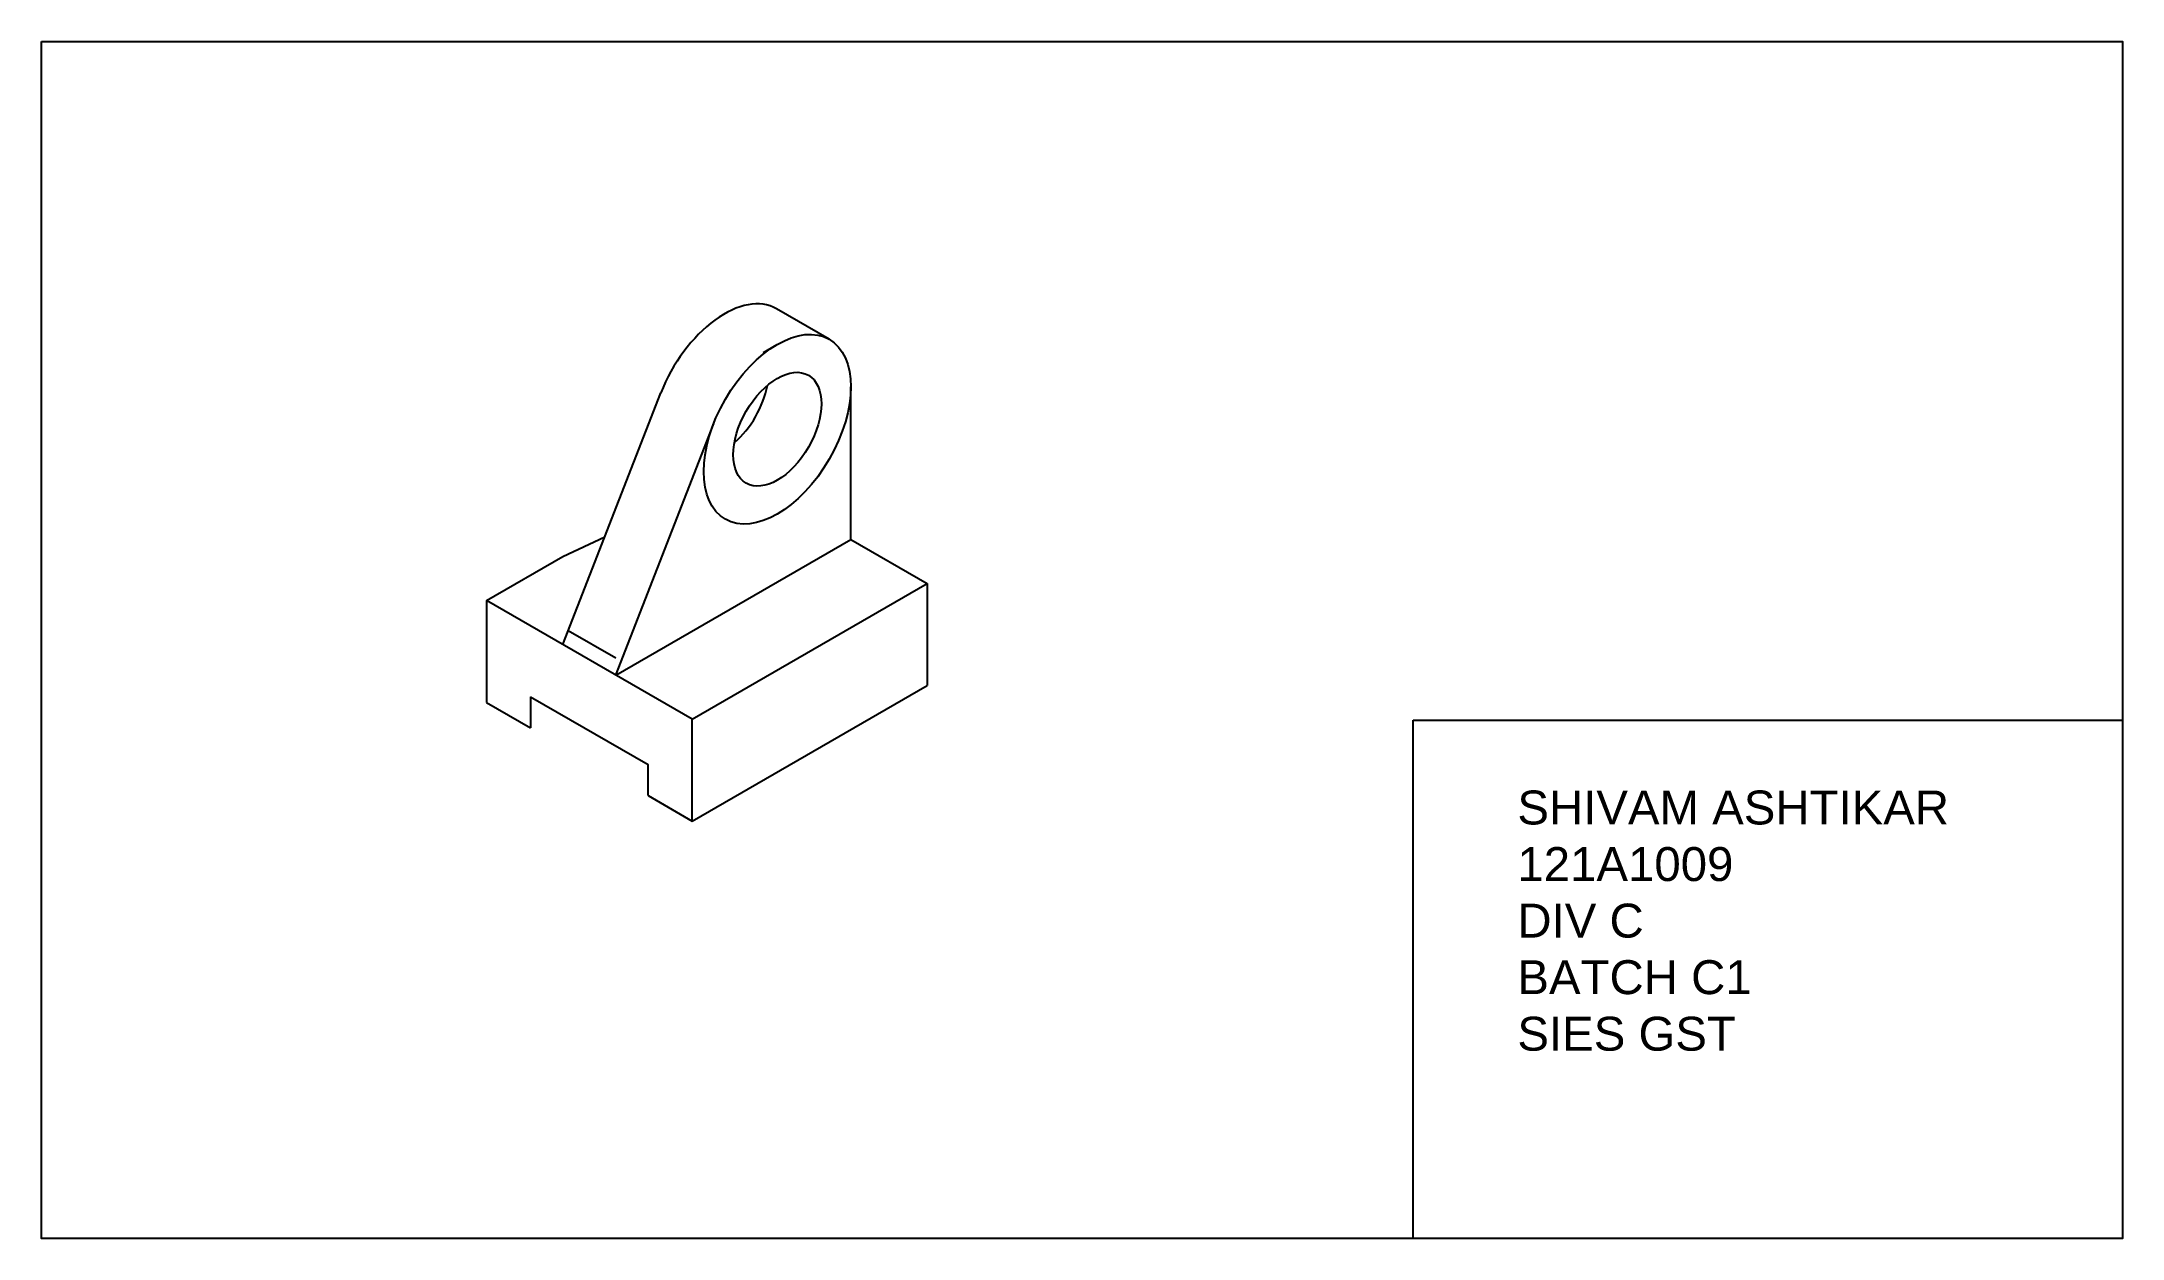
# Model space of a CAD drawing. Header units: millimetres. Extents: x 20297 to 22309, y 10690 to 11970.
# Drawn here: x 20297 to 20911, y 11618 to 11970 of the extents above; entities outside this region: 1.
import ezdxf

# ---------------------------------------------------------------- set-up
doc = ezdxf.new("R2010")
doc.units = ezdxf.units.MM
doc.header["$MEASUREMENT"] = 0
doc.styles.get("Standard").update_dxf_attribs({"font": 'arial.ttf'})

msp = doc.modelspace()

# ---------------------------------------------------------------- linework, layer by layer
for p, q in [((20529.72, 11882.52), (20514.13, 11891.52)), ((20510.31, 11878.63), (20514.41, 11881)), ((20451.19, 11792.5), (20480.09, 11866.73)), ((20536.06, 11823.5), (20536.06, 11868.5)), ((20466.78, 11783.5), (20495.68, 11857.73)), ((20451.19, 11818.5), (20463.58, 11824.32)), ((20428.67, 11805.5), (20451.19, 11818.5)), ((20466.78, 11783.5), (20536.06, 11823.5)), ((20536.06, 11823.5), (20558.58, 11810.5)), ((20489.3, 11770.5), (20428.67, 11805.5)), ((20428.67, 11805.5), (20428.67, 11775.5)), ((20489.3, 11770.5), (20558.58, 11810.5)), ((20558.58, 11810.5), (20558.58, 11780.5)), ((20466.78, 11788.5), (20452.78, 11796.58)), ((20451.19, 11792.5), (20451.19, 11792.5)), ((20428.67, 11775.5), (20441.66, 11768)), ((20441.66, 11777.16), (20476.3, 11757.16)), ((20441.66, 11777.16), (20441.66, 11768)), ((20489.3, 11740.5), (20558.58, 11780.5)), ((20489.3, 11740.5), (20489.3, 11770.5)), ((20476.3, 11748), (20476.3, 11757.16)), ((20476.3, 11748), (20489.3, 11740.5)), ((22248.63, 10724.75), (22309.25, 10689.75))]:
    msp.add_line(p, q)
for points in [[(20297.47, 11970.25), (20911.05, 11970.25), (20911.05, 11617.5), (20297.47, 11617.5)], [(20701.9, 11770.25), (20911.05, 11770.25), (20911.05, 11617.5), (20701.9, 11617.5)]]:
    msp.add_lwpolyline(points, close=True)
for major_axis, start_param, end_param in [((-15.31, -26.52), 3.141593, 4.972212), ((-9.19, -15.91), 2.81085, 2.841713), ((-9.19, -15.91), 1.013198, 2.128395)]:
    msp.add_ellipse((20498.82, 11865), major_axis=major_axis, ratio=0.57735, start_param=start_param, end_param=end_param)
for major_axis in [(-15.31, -26.52), (-9.19, -15.91)]:
    msp.add_ellipse((20514.41, 11856), major_axis=major_axis, ratio=0.57735)

# ---------------------------------------------------------------- texts
at = {"insert": (20732.65, 11749.5), "char_height": 10, "attachment_point": 1}
msp.add_mtext_dynamic_manual_height_columns('SHIVAM ASHTIKAR\\P121A1009\\PDIV C\\PBATCH C1\\PSIES GST', width=178.4012, gutter_width=1, heights=[0], dxfattribs=at)

doc.saveas('drawing.dxf')
